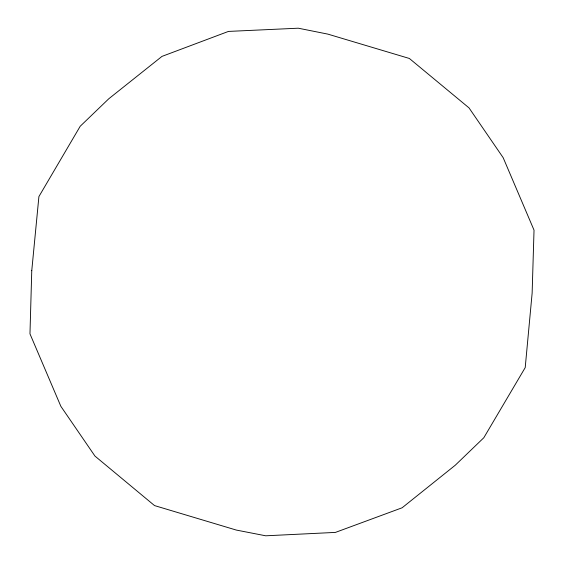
<?xml version="1.0" encoding="UTF-8"?>
<svg xmlns="http://www.w3.org/2000/svg" width="564" height="564" viewBox="0 0 564 564"><rect width="100%" height="100%" fill="white"/><g stroke="black" fill="none" stroke-linecap="round" stroke-linejoin="round"><path stroke-width="0.85" d="M31.76 270.678L29.97 333.846L60.856 406.313L94.963 456.086L154.529 505.584L236.288 530.061L265.722 535.8L335.439 532.402L402.125 507.776L455.261 465.222L483.813 437.742L525.211 367.601L532.134 293.132L534.03 230.147L503.166 157.687L469.029 107.9L409.365 58.466L327.832 34.115L298.278 28.2L228.462 31.415L161.974 56.393L108.774 98.778L80.208 126.258L38.909 196.575L31.76 270.678"/></g></svg>
